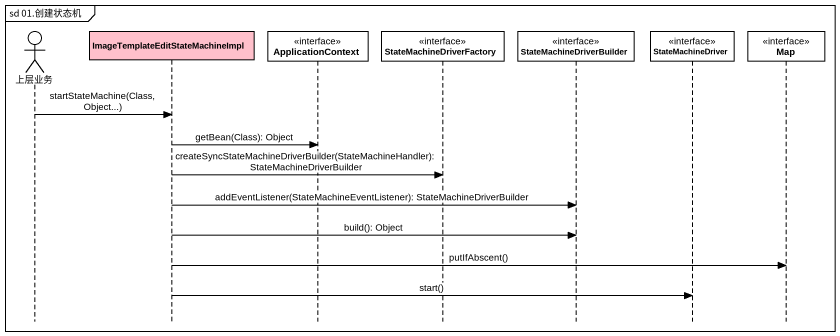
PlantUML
@startuml
mainframe sd 01.创建状态机
hide footbox
actor 上层业务 #FFFFFF
participant "ImageTemplateEditStateMachineImpl" as ImageTemplateEditStateMachin #FFC0CB
participant ApplicationContext <<interface>> #FFFFFF
participant StateMachineDriverFactory <<interface>> #FFFFFF
participant StateMachineDriverBuilder <<interface>> #FFFFFF
participant StateMachineDriver <<interface>> #FFFFFF
participant "Map" as Map_ <<interface>> #FFFFFF

上层业务 -> ImageTemplateEditStateMachin : startStateMachine(Class, Object...)
ImageTemplateEditStateMachin -> ApplicationContext : getBean(Class): Object
ImageTemplateEditStateMachin -> StateMachineDriverFactory : createSyncStateMachineDriverBuilder(StateMachineHandler): StateMachineDriverBuilder
ImageTemplateEditStateMachin -> StateMachineDriverBuilder : addEventListener(StateMachineEventListener): StateMachineDriverBuilder
ImageTemplateEditStateMachin -> StateMachineDriverBuilder : build(): Object
ImageTemplateEditStateMachin -> Map_ : putIfAbscent()
ImageTemplateEditStateMachin -> StateMachineDriver : start()
@enduml
